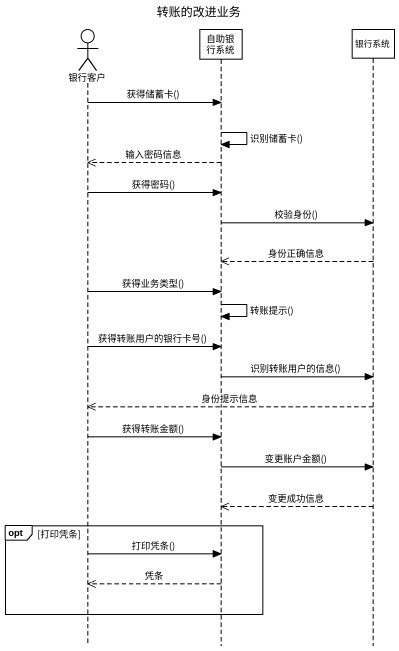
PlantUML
@startuml
title 转账的改进业务
hide footbox
actor 银行客户
participant 自助银行系统
participant 银行系统

银行客户 -> 自助银行系统 : 获得储蓄卡()
自助银行系统 -> 自助银行系统 : 识别储蓄卡()
自助银行系统 -->> 银行客户 : 输入密码信息
银行客户 -> 自助银行系统 : 获得密码()
自助银行系统 -> 银行系统 : 校验身份()
银行系统 -->> 自助银行系统 : 身份正确信息
银行客户 -> 自助银行系统 : 获得业务类型()
自助银行系统 -> 自助银行系统 : 转账提示()
银行客户 -> 自助银行系统 : 获得转账用户的银行卡号()
自助银行系统 -> 银行系统 : 识别转账用户的信息()
银行系统 -->> 银行客户 : 身份提示信息
银行客户 -> 自助银行系统 : 获得转账金额()
自助银行系统 -> 银行系统 : 变更账户金额()
银行系统 -->> 自助银行系统 : 变更成功信息
opt 打印凭条
  银行客户 -> 自助银行系统 : 打印凭条()
  自助银行系统 -->> 银行客户 : 凭条
end
@enduml
